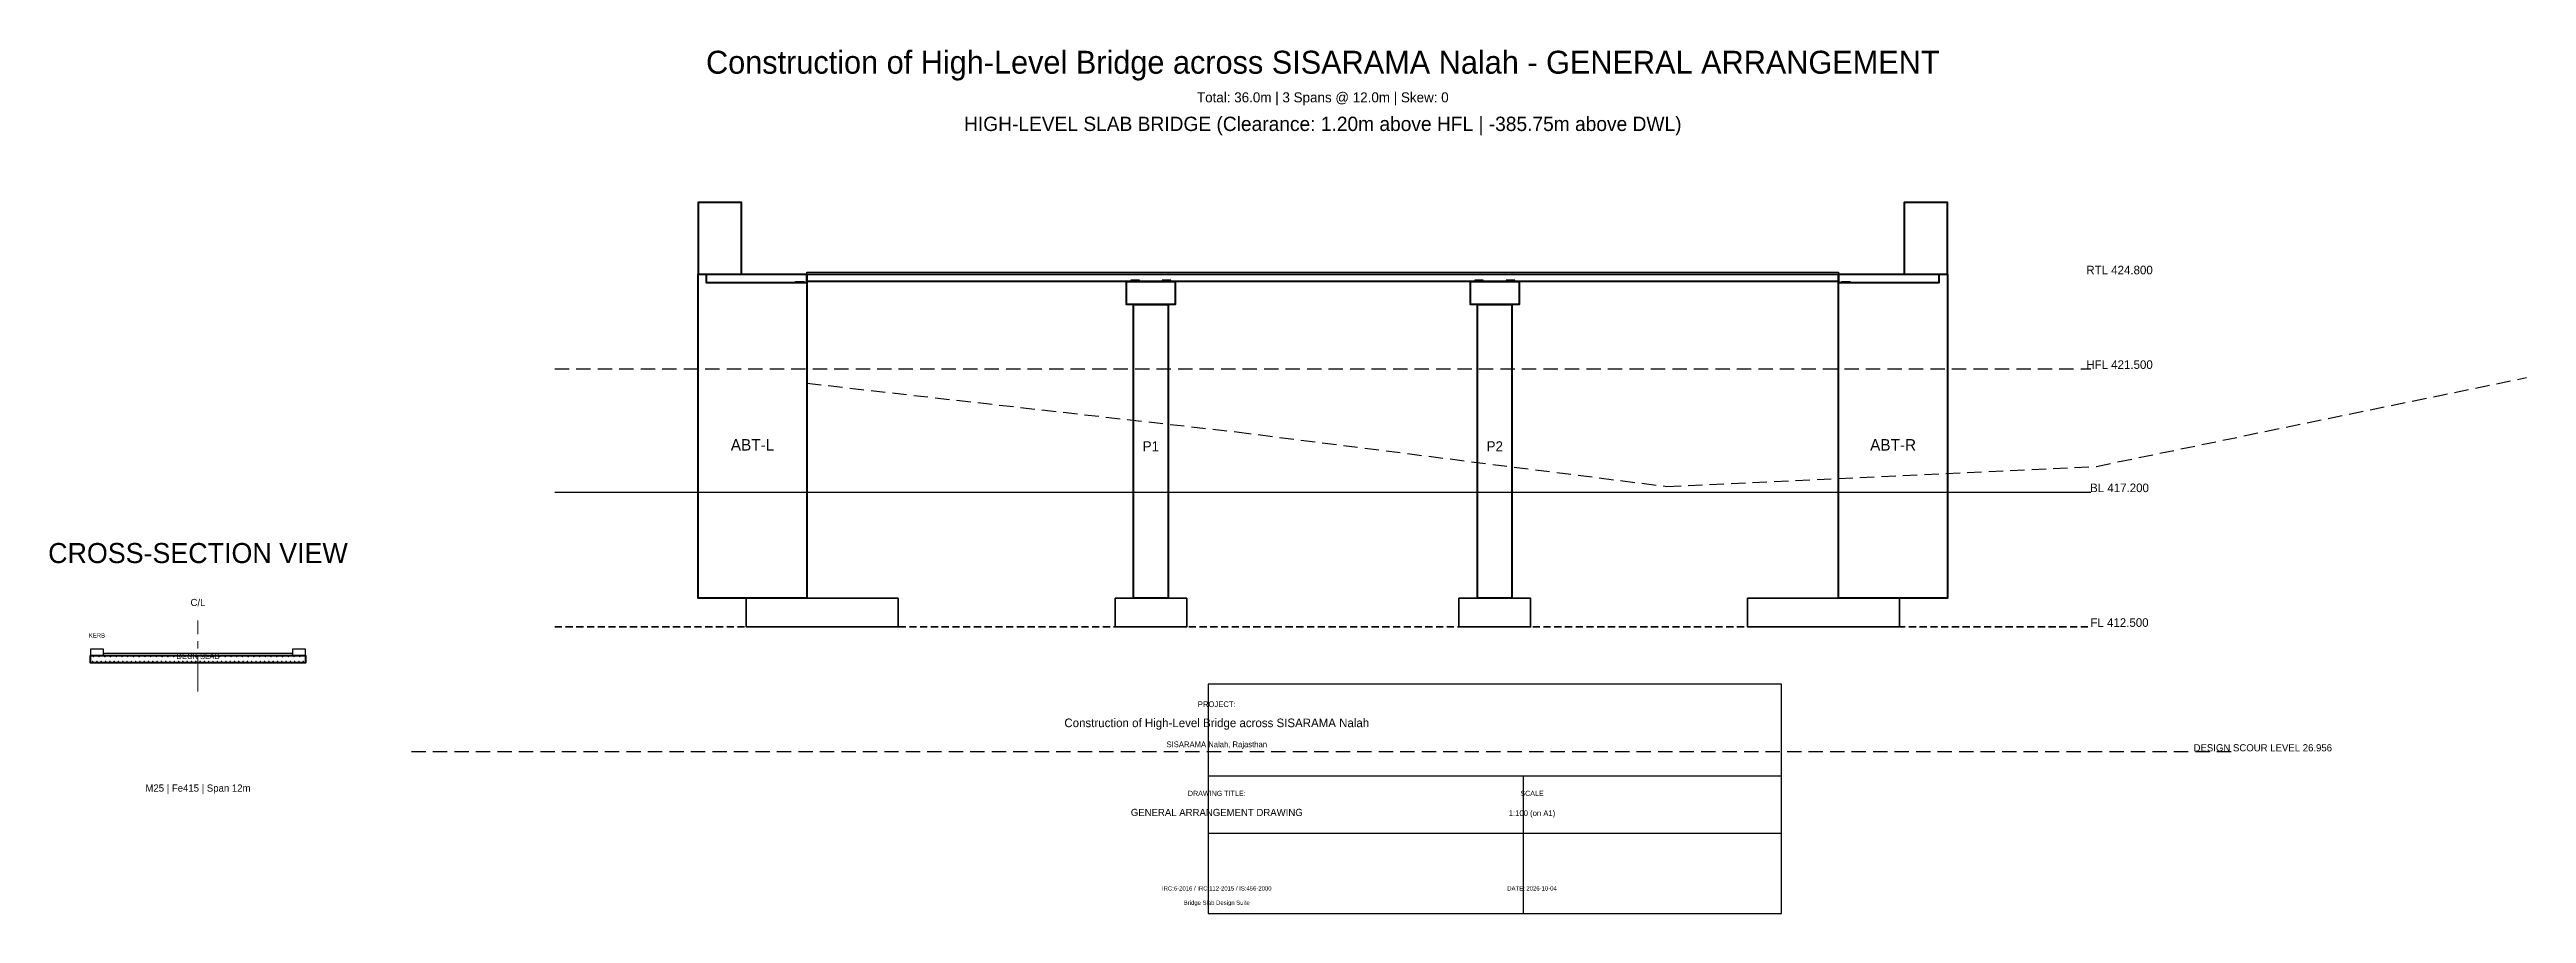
# Model space of a CAD drawing. Header units: metres. Extents: x -26 to 60, y -14 to 453.
# Drawn here: x -26.4 to 60, y 422.5 to 452.6 of the extents above.
import ezdxf
from ezdxf.enums import TextEntityAlignment as Align

# ---------------------------------------------------------------- set-up
doc = ezdxf.new("R2010")
doc.units = ezdxf.units.M
for name, pattern in [('CENTER', [2, 1.25, -0.25, 0.25, -0.25]), ('DASHED', [0.75, 0.5, -0.25]), ('HIDDEN', [0.375, 0.25, -0.125])]:
    doc.linetypes.add(name, pattern=pattern)
for name, color, linetype, lineweight in [('A-GRID', 8, 'CENTER', 15), ('A-TEXT', 7, 'CONTINUOUS', 18), ('A-TITLE', 7, 'CONTINUOUS', 25), ('G-BED', 32, 'CONTINUOUS', 25), ('G-HFL', 150, 'DASHED', 25), ('G-NGL', 30, 'DASHED', 25), ('H-CONC', 253, 'CONTINUOUS', 15), ('S-ABUT', 5, 'CONTINUOUS', 50), ('S-BEARING', 6, 'CONTINUOUS', 30), ('S-DECK', 4, 'CONTINUOUS', 50), ('S-FNDTN', 2, 'HIDDEN', 35), ('S-KERB', 8, 'CONTINUOUS', 25), ('S-PIER', 3, 'CONTINUOUS', 50), ('S-PIERCAP', 3, 'CONTINUOUS', 40), ('X-REBAR', 1, 'CONTINUOUS', 18)]:
    doc.layers.add(name, color=color, linetype=linetype, lineweight=lineweight)

msp = doc.modelspace()

# ---------------------------------------------------------------- hatches: boundary and pattern name
at = {"layer": 'H-CONC'}
h = msp.add_hatch(dxfattribs=at)
h.set_pattern_fill('ANSI31', color=256, scale=0.05, style=0)
h.set_pattern_definition([])
h.paths.add_polyline_path([(0, 444.8), (36, 444.8), (36, 444.55), (0, 444.55)])
h = msp.add_hatch(dxfattribs=at)
h.set_pattern_fill('ANSI31', color=256, scale=0.04, style=0)
h.set_pattern_definition([])
h.paths.add_polyline_path([(11.4, 443.75), (12.6, 443.75), (12.6, 433.5), (11.4, 433.5)])
h = msp.add_hatch(dxfattribs=at)
h.set_pattern_fill('ANSI31', color=256, scale=0.04, style=0)
h.set_pattern_definition([])
h.paths.add_polyline_path([(23.4, 443.75), (24.6, 443.75), (24.6, 433.5), (23.4, 433.5)])
h = msp.add_hatch(dxfattribs=at)
h.set_pattern_fill('ANSI32', color=256, scale=0.08, style=0)
h.set_pattern_definition([])
h.paths.add_polyline_path([(-2.12, 433.5), (3.18, 433.5), (3.18, 432.5), (-2.12, 432.5)])
h = msp.add_hatch(dxfattribs=at)
h.set_pattern_fill('ANSI32', color=256, scale=0.08, style=0)
h.set_pattern_definition([])
h.paths.add_polyline_path([(32.82, 433.5), (38.12, 433.5), (38.12, 432.5), (32.82, 432.5)])
h = msp.add_hatch(dxfattribs=at)
h.set_pattern_fill('ANSI31', color=256, scale=0.03, style=0)
h.set_pattern_definition([])
h.paths.add_polyline_path([(-25, 431.5), (-17.5, 431.5), (-17.5, 431.25), (-25, 431.25)])

# ---------------------------------------------------------------- linework, layer by layer
at = {"layer": 'A-GRID', "linetype": 'CENTER'}
msp.add_line((-21.25, 430.25), (-21.25, 432.725), dxfattribs=at)
at = {"layer": 'A-TITLE', "linetype": 'CONTINUOUS'}
for p, q in [((14, 427.3), (34, 427.3)), ((25, 422.5), (25, 427.3)), ((14, 425.3), (34, 425.3))]:
    msp.add_line(p, q, dxfattribs=at)
msp.add_lwpolyline([(14, 422.5), (34, 422.5), (34, 430.5), (14, 430.5)], close=True, dxfattribs=at)
at = {"layer": 'G-BED', "linetype": 'CONTINUOUS'}
msp.add_line((-8.8, 437.2), (44.8, 437.2), dxfattribs=at)
at = {"layer": 'G-BED', "linetype": 'DASHED'}
msp.add_line((-13.8, 428.156), (49.8, 428.156), dxfattribs=at)
at = {"layer": 'G-HFL', "linetype": 'DASHED'}
msp.add_line((-8.8, 441.5), (44.8, 441.5), dxfattribs=at)
at = {"layer": 'G-NGL', "linetype": 'DASHED'}
msp.add_lwpolyline([(0, 441), (15, 439.3), (30, 437.4), (45, 438.1), (60, 441.2)], dxfattribs=at)
at = {"layer": 'S-ABUT', "linetype": 'CONTINUOUS'}
for points in [[(-3.8, 444.8), (-2.28, 444.8), (-2.28, 447.3), (-3.8, 447.3)], [(38.28, 444.8), (39.8, 444.8), (39.8, 447.3), (38.28, 447.3)], [(-3.8, 444.8), (0, 444.8), (0, 433.5), (-3.8, 433.5)], [(36, 444.8), (39.8, 444.8), (39.8, 433.5), (36, 433.5)]]:
    msp.add_lwpolyline(points, close=True, dxfattribs=at)
at = {"layer": 'S-BEARING', "linetype": 'CONTINUOUS'}
for points in [[(-0.4, 444.55), (-0.1, 444.55), (-0.1, 444.5), (-0.4, 444.5)], [(11.3, 444.55), (11.6, 444.55), (11.6, 444.6), (11.3, 444.6)], [(12.4, 444.55), (12.7, 444.55), (12.7, 444.6), (12.4, 444.6)], [(23.3, 444.55), (23.6, 444.55), (23.6, 444.6), (23.3, 444.6)], [(24.4, 444.55), (24.7, 444.55), (24.7, 444.6), (24.4, 444.6)], [(36.1, 444.55), (36.4, 444.55), (36.4, 444.5), (36.1, 444.5)]]:
    msp.add_lwpolyline(points, close=True, dxfattribs=at)
at = {"layer": 'S-DECK', "linetype": 'CONTINUOUS'}
msp.add_line((0, 444.8), (36, 444.8), dxfattribs=at)
for points in [[(-3.5, 444.8), (0, 444.8), (0, 444.5), (-3.5, 444.5)], [(0, 444.8), (36, 444.8), (36, 444.55), (0, 444.55)], [(36, 444.8), (39.5, 444.8), (39.5, 444.5), (36, 444.5)], [(-25, 431.5), (-17.5, 431.5), (-17.5, 431.25), (-25, 431.25)]]:
    msp.add_lwpolyline(points, close=True, dxfattribs=at)
at = {"layer": 'S-FNDTN', "linetype": 'HIDDEN'}
msp.add_line((-8.8, 432.5), (44.8, 432.5), dxfattribs=at)
at = {"layer": 'S-FNDTN', "linetype": 'CONTINUOUS'}
for points in [[(-2.12, 433.5), (3.18, 433.5), (3.18, 432.5), (-2.12, 432.5)], [(10.75, 433.5), (13.25, 433.5), (13.25, 432.5), (10.75, 432.5)], [(22.75, 433.5), (25.25, 433.5), (25.25, 432.5), (22.75, 432.5)], [(32.82, 433.5), (38.12, 433.5), (38.12, 432.5), (32.82, 432.5)]]:
    msp.add_lwpolyline(points, close=True, dxfattribs=at)
at = {"layer": 'S-KERB', "linetype": 'CONTINUOUS'}
for points in [[(0, 444.875), (36, 444.875), (36, 444.8), (0, 444.8)], [(-25, 431.5), (-24.55, 431.5), (-24.55, 431.725), (-25, 431.725)], [(-24.55, 431.5), (-17.95, 431.5), (-17.95, 431.575), (-24.55, 431.575)], [(-17.95, 431.5), (-17.5, 431.5), (-17.5, 431.725), (-17.95, 431.725)]]:
    msp.add_lwpolyline(points, close=True, dxfattribs=at)
at = {"layer": 'S-PIER', "linetype": 'CONTINUOUS'}
for points in [[(11.4, 443.75), (12.6, 443.75), (12.6, 433.5), (11.4, 433.5)], [(23.4, 443.75), (24.6, 443.75), (24.6, 433.5), (23.4, 433.5)]]:
    msp.add_lwpolyline(points, close=True, dxfattribs=at)
at = {"layer": 'S-PIERCAP', "linetype": 'CONTINUOUS'}
for points in [[(11.15, 444.55), (12.85, 444.55), (12.85, 443.75), (11.15, 443.75)], [(23.15, 444.55), (24.85, 444.55), (24.85, 443.75), (23.15, 443.75)]]:
    msp.add_lwpolyline(points, close=True, dxfattribs=at)
at = {"layer": 'X-REBAR'}
for centre, radius in [((-24.925, 431.29), 0.01), ((-24.9, 431.46), 0.008), ((-24.775, 431.29), 0.01), ((-24.7, 431.46), 0.008), ((-24.625, 431.29), 0.01), ((-24.5, 431.46), 0.008), ((-24.475, 431.29), 0.01), ((-24.325, 431.29), 0.01), ((-24.3, 431.46), 0.008), ((-24.175, 431.29), 0.01), ((-24.1, 431.46), 0.008), ((-24.025, 431.29), 0.01), ((-23.9, 431.46), 0.008), ((-23.875, 431.29), 0.01), ((-23.725, 431.29), 0.01), ((-23.7, 431.46), 0.008), ((-23.575, 431.29), 0.01), ((-23.5, 431.46), 0.008), ((-23.425, 431.29), 0.01), ((-23.3, 431.46), 0.008), ((-23.275, 431.29), 0.01), ((-23.125, 431.29), 0.01), ((-23.1, 431.46), 0.008), ((-22.975, 431.29), 0.01), ((-22.9, 431.46), 0.008), ((-22.825, 431.29), 0.01), ((-22.7, 431.46), 0.008), ((-22.675, 431.29), 0.01), ((-22.525, 431.29), 0.01), ((-22.5, 431.46), 0.008), ((-22.375, 431.29), 0.01), ((-22.3, 431.46), 0.008), ((-22.225, 431.29), 0.01), ((-22.1, 431.46), 0.008), ((-22.075, 431.29), 0.01), ((-21.925, 431.29), 0.01), ((-21.9, 431.46), 0.008), ((-21.775, 431.29), 0.01), ((-21.7, 431.46), 0.008), ((-21.625, 431.29), 0.01), ((-21.5, 431.46), 0.008), ((-21.475, 431.29), 0.01), ((-21.325, 431.29), 0.01), ((-21.3, 431.46), 0.008), ((-21.175, 431.29), 0.01), ((-21.1, 431.46), 0.008), ((-21.025, 431.29), 0.01), ((-20.9, 431.46), 0.008), ((-20.875, 431.29), 0.01), ((-20.725, 431.29), 0.01), ((-20.7, 431.46), 0.008), ((-20.575, 431.29), 0.01), ((-20.5, 431.46), 0.008), ((-20.425, 431.29), 0.01), ((-20.3, 431.46), 0.008), ((-20.275, 431.29), 0.01), ((-20.125, 431.29), 0.01), ((-20.1, 431.46), 0.008), ((-19.975, 431.29), 0.01), ((-19.9, 431.46), 0.008), ((-19.825, 431.29), 0.01), ((-19.7, 431.46), 0.008), ((-19.675, 431.29), 0.01), ((-19.525, 431.29), 0.01), ((-19.5, 431.46), 0.008), ((-19.375, 431.29), 0.01), ((-19.3, 431.46), 0.008), ((-19.225, 431.29), 0.01), ((-19.1, 431.46), 0.008), ((-19.075, 431.29), 0.01), ((-18.925, 431.29), 0.01), ((-18.9, 431.46), 0.008), ((-18.775, 431.29), 0.01), ((-18.7, 431.46), 0.008), ((-18.625, 431.29), 0.01), ((-18.5, 431.46), 0.008), ((-18.475, 431.29), 0.01), ((-18.325, 431.29), 0.01), ((-18.3, 431.46), 0.008), ((-18.175, 431.29), 0.01), ((-18.1, 431.46), 0.008), ((-18.025, 431.29), 0.01), ((-17.9, 431.46), 0.008), ((-17.875, 431.29), 0.01), ((-17.725, 431.29), 0.01), ((-17.7, 431.46), 0.008), ((-17.575, 431.29), 0.01)]:
    msp.add_circle(centre, radius, dxfattribs=at)

# ---------------------------------------------------------------- texts
at = {"layer": 'A-GRID'}
msp.add_text('C/L', height=0.25, dxfattribs=at).set_placement((-21.25, 433.225), align=Align.CENTER)
at = {"layer": 'A-TEXT'}
for s, height, p in [('Construction of High-Level Bridge across SISARAMA Nalah - GENERAL ARRANGEMENT', 0.8, (18, 451.8)), ('Total: 36.0m | 3 Spans @ 12.0m | Skew: 0', 0.35, (18, 450.8)), ('HIGH-LEVEL SLAB BRIDGE (Clearance: 1.20m above HFL | -385.75m above DWL)', 0.5, (18, 449.8)), ('RTL 424.800', 0.3, (45.8, 444.8)), ('ABT-L', 0.4, (-1.9, 438.65)), ('P1', 0.35, (12, 438.625)), ('P2', 0.35, (24, 438.625)), ('ABT-R', 0.4, (37.9, 438.65)), ('CROSS-SECTION VIEW', 0.7, (-21.25, 434.725)), ('KERB', 0.15, (-24.775, 432.125)), ('FL 412.500', 0.3, (45.8, 432.5)), ('DECK SLAB', 0.2, (-21.25, 431.375)), ('M25 | Fe415 | Span 12m', 0.25, (-21.25, 426.75))]:
    msp.add_text(s, height=height, dxfattribs=at).set_placement(p, align=Align.CENTER)
at = {"layer": 'A-TITLE'}
for s, height, p in [('PROJECT:', 0.2, (14.3, 429.7)), ('Construction of High-Level Bridge across SISARAMA Nalah', 0.3, (14.3, 429)), ('SISARAMA Nalah, Rajasthan', 0.2, (14.3, 428.3)), ('GENERAL ARRANGEMENT DRAWING', 0.25, (14.3, 425.9)), ('DRAWING TITLE:', 0.18, (14.3, 426.6)), ('1:100 (on A1)', 0.2, (25.3, 425.9)), ('SCALE', 0.18, (25.3, 426.6)), ('IRC:6-2016 / IRC:112-2015 / IS:456-2000', 0.15, (14.3, 423.3)), ('Bridge Slab Design Suite', 0.15, (14.3, 422.8)), ('DATE: 2026-10-04', 0.15, (25.3, 423.3))]:
    msp.add_text(s, height=height, dxfattribs=at).set_placement(p, align=Align.CENTER)
at = {"layer": 'G-BED'}
for s, height, p in [('BL 417.200', 0.3, (45.8, 437.2)), ('DESIGN SCOUR LEVEL 26.956', 0.25, (50.8, 428.156))]:
    msp.add_text(s, height=height, dxfattribs=at).set_placement(p, align=Align.CENTER)
at = {"layer": 'G-HFL'}
msp.add_text('HFL 421.500', height=0.3, dxfattribs=at).set_placement((45.8, 441.5), align=Align.CENTER)

doc.saveas('drawing.dxf')
